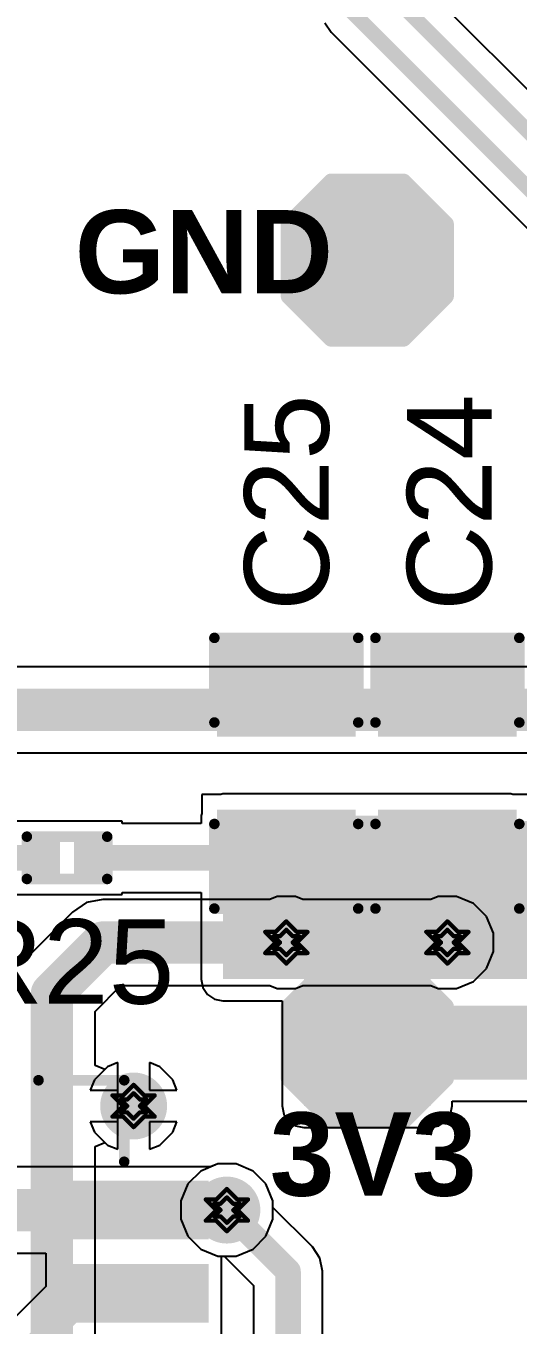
# Model space of a CAD drawing. Header units: inches. Extents: x -18 to 237, y -41 to 211.
# Drawn here: x 9.55 to 15.46, y 68.26 to 83.86 of the extents above; entities that cross this region are included whole.
import ezdxf

# ---------------------------------------------------------------- set-up
doc = ezdxf.new("R2010")
doc.units = ezdxf.units.IN
for name, color, linetype in [('Bottom Layer', 5, 'Continuous'), ('Bottom Solder', 6, 'Continuous'), ('Drill Drawing', 1, 'Continuous'), ('Top Layer', 1, 'Continuous'), ('Top Overlay', 2, 'Continuous'), ('Top Paste', 8, 'Continuous'), ('Top Solder', 216, 'Continuous'), ('Via Holes', 16, 'Continuous')]:
    doc.layers.add(name, color=color, linetype=linetype)
doc.styles.add('Arial', font='', dxfattribs={"height": 0.2})
doc.styles.add('Arial_Bold', font='', dxfattribs={"height": 0.2})
doc.styles.get('Arial').set_extended_font_data('Arial')
doc.styles.get('Arial_Bold').set_extended_font_data('Arial', bold=True)

# ---------------------------------------------------------------- blocks, each defined once
blk = doc.blocks.new('R___0201_58')
at = {"layer": 'Top Layer'}
for points in [[(-0.41, 0.185), (-0.14, 0.185), (-0.14, -0.185), (-0.41, -0.185)], [(0.14, 0.185), (0.41, 0.185), (0.41, -0.185), (0.14, -0.185)]]:
    blk.add_hatch(color=1, dxfattribs=at).paths.add_polyline_path(points)
at = {"layer": 'Top Paste'}
for points in [[(-0.41, 0.185), (-0.14, 0.185), (-0.14, -0.185), (-0.41, -0.185)], [(0.14, 0.185), (0.41, 0.185), (0.41, -0.185), (0.14, -0.185)]]:
    blk.add_hatch(color=8, dxfattribs=at).paths.add_polyline_path(points)
at = {"layer": 'Top Solder'}
for points in [[(-0.465, 0.24), (-0.085, 0.24), (-0.085, -0.24), (-0.465, -0.24)], [(0.085, 0.24), (0.465, 0.24), (0.465, -0.24), (0.085, -0.24)]]:
    blk.add_hatch(color=216, dxfattribs=at).paths.add_polyline_path(points)
at = {"layer": 'Top Overlay', "const_width": 0.127}
for points in [[(-0.483, -0.254), (-0.483, 0.254)], [(-0.483, 0.254), (0.483, 0.254)], [(0.483, -0.254), (0.483, 0.254)], [(-0.483, -0.254), (0.483, -0.254)]]:
    blk.add_lwpolyline(points, dxfattribs=at)
at = {"layer": 'Top Overlay', "const_width": 0.0635}
for points in [[(-0.514, 0.254, 1), (-0.451, 0.254, 1)], [(-0.514, 0.254, 1), (-0.451, 0.254, 1)], [(0.451, 0.254, 1), (0.514, 0.254, 1)], [(0.451, 0.254, 1), (0.514, 0.254, 1)], [(-0.514, -0.254, 1), (-0.451, -0.254, 1)], [(-0.514, -0.254, 1), (-0.451, -0.254, 1)], [(0.451, -0.254, 1), (0.514, -0.254, 1)], [(0.451, -0.254, 1), (0.514, -0.254, 1)]]:
    blk.add_lwpolyline(points, format="xyb", close=True, dxfattribs=at)
blk = doc.blocks.new('T__________88')
at = {"layer": 'Top Layer'}
blk.add_hatch(color=1, dxfattribs=at).paths.add_polyline_path([(0.381, 0.762), (-0.381, 0.762), (-0.762, 0.381), (-0.762, -0.381), (-0.381, -0.762), (0.381, -0.762), (0.762, -0.381), (0.762, 0.381)])
at = {"layer": 'Top Paste'}
blk.add_hatch(color=8, dxfattribs=at).paths.add_polyline_path([(0.381, 0.762), (-0.381, 0.762), (-0.762, 0.381), (-0.762, -0.381), (-0.381, -0.762), (0.381, -0.762), (0.762, -0.381), (0.762, 0.381)])
at = {"layer": 'Top Solder'}
blk.add_hatch(color=216, dxfattribs=at).paths.add_polyline_path([(0.432, 0.864), (-0.432, 0.864), (-0.864, 0.432), (-0.864, -0.432), (-0.432, -0.864), (0.432, -0.864), (0.864, -0.432), (0.864, 0.432)])
at = {"layer": 'Top Overlay', "const_width": 0.2}
for points in [[(-0.432, 0.94), (-0.94, 0.432)], [(0.432, 0.94), (-0.432, 0.94)], [(0.432, 0.94), (-0.432, 0.94)], [(0.94, 0.432), (0.432, 0.94)], [(-0.94, 0.432), (-0.94, -0.432)], [(0.94, 0.432), (0.94, -0.432)], [(-0.432, -0.94), (-0.94, -0.432)], [(0.94, -0.432), (0.432, -0.94)], [(0.432, -0.94), (-0.432, -0.94)], [(0.432, -0.94), (-0.432, -0.94)]]:
    blk.add_lwpolyline(points, dxfattribs=at)
at = {"layer": 'Top Overlay', "const_width": 0.1}
for points in [[(-0.482, 0.94, 1), (-0.382, 0.94, 1)], [(-0.482, 0.94, 1), (-0.382, 0.94, 1)], [(-0.482, 0.94, 1), (-0.382, 0.94, 1)], [(0.382, 0.94, 1), (0.482, 0.94, 1)], [(0.382, 0.94, 1), (0.482, 0.94, 1)], [(0.382, 0.94, 1), (0.482, 0.94, 1)], [(-0.99, 0.432, 1), (-0.89, 0.432, 1)], [(-0.99, 0.432, 1), (-0.89, 0.432, 1)], [(0.89, 0.432, 1), (0.99, 0.432, 1)], [(0.89, 0.432, 1), (0.99, 0.432, 1)], [(-0.99, -0.432, 1), (-0.89, -0.432, 1)], [(-0.99, -0.432, 1), (-0.89, -0.432, 1)], [(0.89, -0.432, 1), (0.99, -0.432, 1)], [(0.89, -0.432, 1), (0.99, -0.432, 1)], [(-0.482, -0.94, 1), (-0.382, -0.94, 1)], [(-0.482, -0.94, 1), (-0.382, -0.94, 1)], [(-0.482, -0.94, 1), (-0.382, -0.94, 1)], [(0.382, -0.94, 1), (0.482, -0.94, 1)], [(0.382, -0.94, 1), (0.482, -0.94, 1)], [(0.382, -0.94, 1), (0.482, -0.94, 1)]]:
    blk.add_lwpolyline(points, format="xyb", close=True, dxfattribs=at)
blk = doc.blocks.new('T__________90')
at = {"layer": 'Top Layer'}
blk.add_hatch(color=1, dxfattribs=at).paths.add_polyline_path([(0.381, 0.762), (-0.381, 0.762), (-0.762, 0.381), (-0.762, -0.381), (-0.381, -0.762), (0.381, -0.762), (0.762, -0.381), (0.762, 0.381)])
at = {"layer": 'Top Paste'}
blk.add_hatch(color=8, dxfattribs=at).paths.add_polyline_path([(0.381, 0.762), (-0.381, 0.762), (-0.762, 0.381), (-0.762, -0.381), (-0.381, -0.762), (0.381, -0.762), (0.762, -0.381), (0.762, 0.381)])
at = {"layer": 'Top Solder'}
blk.add_hatch(color=216, dxfattribs=at).paths.add_polyline_path([(0.432, 0.864), (-0.432, 0.864), (-0.864, 0.432), (-0.864, -0.432), (-0.432, -0.864), (0.432, -0.864), (0.864, -0.432), (0.864, 0.432)])
at = {"layer": 'Top Overlay', "const_width": 0.2}
for points in [[(-0.94, 0.432), (-0.432, 0.94)], [(0.432, 0.94), (-0.432, 0.94)], [(0.432, 0.94), (-0.432, 0.94)], [(0.94, 0.432), (0.432, 0.94)], [(-0.94, -0.432), (-0.94, 0.432)], [(0.94, -0.432), (0.94, 0.432)], [(-0.432, -0.94), (-0.94, -0.432)], [(0.432, -0.94), (0.94, -0.432)], [(0.432, -0.94), (-0.432, -0.94)], [(0.432, -0.94), (-0.432, -0.94)]]:
    blk.add_lwpolyline(points, dxfattribs=at)
at = {"layer": 'Top Overlay', "const_width": 0.1}
for points in [[(-0.482, 0.94, 1), (-0.382, 0.94, 1)], [(-0.482, 0.94, 1), (-0.382, 0.94, 1)], [(-0.482, 0.94, 1), (-0.382, 0.94, 1)], [(0.382, 0.94, 1), (0.482, 0.94, 1)], [(0.382, 0.94, 1), (0.482, 0.94, 1)], [(0.382, 0.94, 1), (0.482, 0.94, 1)], [(-0.99, 0.432, 1), (-0.89, 0.432, 1)], [(-0.99, 0.432, 1), (-0.89, 0.432, 1)], [(0.89, 0.432, 1), (0.99, 0.432, 1)], [(0.89, 0.432, 1), (0.99, 0.432, 1)], [(-0.99, -0.432, 1), (-0.89, -0.432, 1)], [(-0.99, -0.432, 1), (-0.89, -0.432, 1)], [(0.89, -0.432, 1), (0.99, -0.432, 1)], [(0.89, -0.432, 1), (0.99, -0.432, 1)], [(-0.482, -0.94, 1), (-0.382, -0.94, 1)], [(-0.482, -0.94, 1), (-0.382, -0.94, 1)], [(-0.482, -0.94, 1), (-0.382, -0.94, 1)], [(0.382, -0.94, 1), (0.482, -0.94, 1)], [(0.382, -0.94, 1), (0.482, -0.94, 1)], [(0.382, -0.94, 1), (0.482, -0.94, 1)]]:
    blk.add_lwpolyline(points, format="xyb", close=True, dxfattribs=at)
blk = doc.blocks.new('V________T______107')
at = {"layer": 'Top Layer'}
for points in [[(-4.4, 2.162), (-3.2, 2.162), (-3.2, 0.362), (-4.4, 0.362)], [(3.2, 2.162), (4.4, 2.162), (4.4, 0.362), (3.2, 0.362)], [(-2.75, -0.462), (-2.25, -0.462), (-2.25, -2.062), (-2.75, -2.062)], [(-1.75, -0.462), (-1.25, -0.462), (-1.25, -2.062), (-1.75, -2.062)], [(-0.75, -0.462), (-0.25, -0.462), (-0.25, -2.062), (-0.75, -2.062)], [(0.25, -0.462), (0.75, -0.462), (0.75, -2.062), (0.25, -2.062)], [(1.25, -0.462), (1.75, -0.462), (1.75, -2.062), (1.25, -2.062)], [(2.25, -0.462), (2.75, -0.462), (2.75, -2.062), (2.25, -2.062)]]:
    blk.add_hatch(color=1, dxfattribs=at).paths.add_polyline_path(points)
at = {"layer": 'Top Paste'}
for points in [[(-4.4, 2.162), (-3.2, 2.162), (-3.2, 0.362), (-4.4, 0.362)], [(3.2, 2.162), (4.4, 2.162), (4.4, 0.362), (3.2, 0.362)], [(-2.75, -0.462), (-2.25, -0.462), (-2.25, -2.062), (-2.75, -2.062)], [(-1.75, -0.462), (-1.25, -0.462), (-1.25, -2.062), (-1.75, -2.062)], [(-0.75, -0.462), (-0.25, -0.462), (-0.25, -2.062), (-0.75, -2.062)], [(0.25, -0.462), (0.75, -0.462), (0.75, -2.062), (0.25, -2.062)], [(1.25, -0.462), (1.75, -0.462), (1.75, -2.062), (1.25, -2.062)], [(2.25, -0.462), (2.75, -0.462), (2.75, -2.062), (2.25, -2.062)]]:
    blk.add_hatch(color=8, dxfattribs=at).paths.add_polyline_path(points)
at = {"layer": 'Top Solder'}
for points in [[(-4.502, 2.264), (-3.098, 2.264), (-3.098, 0.261), (-4.502, 0.261)], [(3.098, 2.264), (4.502, 2.264), (4.502, 0.261), (3.098, 0.261)], [(-2.852, -0.361), (-2.148, -0.361), (-2.148, -2.164), (-2.852, -2.164)], [(-1.852, -0.361), (-1.148, -0.361), (-1.148, -2.164), (-1.852, -2.164)], [(-0.852, -0.361), (-0.148, -0.361), (-0.148, -2.164), (-0.852, -2.164)], [(0.148, -0.361), (0.852, -0.361), (0.852, -2.164), (0.148, -2.164)], [(1.148, -0.361), (1.852, -0.361), (1.852, -2.164), (1.148, -2.164)], [(2.148, -0.361), (2.852, -0.361), (2.852, -2.164), (2.148, -2.164)]]:
    blk.add_hatch(color=216, dxfattribs=at).paths.add_polyline_path(points)
at = {"layer": 'Top Overlay', "const_width": 0.127}
for points in [[(-2.884, 2.173), (2.932, 2.173)], [(-4.059, -0.12), (-4.059, -1.15)], [(4.059, -0.12), (4.059, -1.15)], [(-4.059, -1.15), (-3.08, -1.15)], [(3.08, -1.15), (4.059, -1.15)], [(-3.15, -1.422), (-3.023, -1.549)], [(-3.15, -1.422), (-3.15, -1.676)], [(-3.023, -1.549), (-3.15, -1.676)]]:
    blk.add_lwpolyline(points, dxfattribs=at)
at = {"layer": 'Top Overlay', "const_width": 0.0635}
for points in [[(-2.916, 2.173, 1), (-2.853, 2.173, 1)], [(2.9, 2.173, 1), (2.964, 2.173, 1)], [(-4.091, -0.12, 1), (-4.027, -0.12, 1)], [(4.027, -0.12, 1), (4.091, -0.12, 1)], [(-4.091, -1.15, 1), (-4.027, -1.15, 1)], [(-4.091, -1.15, 1), (-4.027, -1.15, 1)], [(-3.112, -1.15, 1), (-3.049, -1.15, 1)], [(3.049, -1.15, 1), (3.112, -1.15, 1)], [(4.027, -1.15, 1), (4.091, -1.15, 1)], [(4.027, -1.15, 1), (4.091, -1.15, 1)], [(-3.181, -1.422, 1), (-3.118, -1.422, 1)], [(-3.181, -1.422, 1), (-3.118, -1.422, 1)], [(-3.054, -1.549, 1), (-2.991, -1.549, 1)], [(-3.054, -1.549, 1), (-2.991, -1.549, 1)], [(-3.181, -1.676, 1), (-3.118, -1.676, 1)], [(-3.181, -1.676, 1), (-3.118, -1.676, 1)]]:
    blk.add_lwpolyline(points, format="xyb", close=True, dxfattribs=at)
blk = doc.blocks.new('C___0805_139')
at = {"layer": 'Top Layer'}
for points in [[(-1.524, 0.762), (-0.508, 0.762), (-0.508, -0.762), (-1.524, -0.762)], [(0.508, 0.762), (1.524, 0.762), (1.524, -0.762), (0.508, -0.762)]]:
    blk.add_hatch(color=1, dxfattribs=at).paths.add_polyline_path(points)
at = {"layer": 'Top Paste'}
for points in [[(-1.524, 0.762), (-0.508, 0.762), (-0.508, -0.762), (-1.524, -0.762)], [(0.508, 0.762), (1.524, 0.762), (1.524, -0.762), (0.508, -0.762)]]:
    blk.add_hatch(color=8, dxfattribs=at).paths.add_polyline_path(points)
at = {"layer": 'Top Solder'}
for points in [[(-1.594, 0.832), (-0.438, 0.832), (-0.438, -0.832), (-1.594, -0.832)], [(0.438, 0.832), (1.594, 0.832), (1.594, -0.832), (0.438, -0.832)]]:
    blk.add_hatch(color=216, dxfattribs=at).paths.add_polyline_path(points)
at = {"layer": 'Top Overlay', "const_width": 0.127}
for points in [[(-0.61, 0.864), (-1.626, 0.864)], [(-1.626, -0.864), (-1.626, 0.864)], [(1.626, 0.864), (0.61, 0.864)], [(1.626, -0.864), (1.626, 0.864)], [(-0.61, -0.864), (-1.626, -0.864)], [(1.626, -0.864), (0.61, -0.864)]]:
    blk.add_lwpolyline(points, dxfattribs=at)
at = {"layer": 'Top Overlay', "const_width": 0.0635}
for points in [[(-1.657, 0.864, 1), (-1.594, 0.864, 1)], [(-1.657, 0.864, 1), (-1.594, 0.864, 1)], [(-0.641, 0.864, 1), (-0.578, 0.864, 1)], [(0.578, 0.864, 1), (0.641, 0.864, 1)], [(1.594, 0.864, 1), (1.657, 0.864, 1)], [(1.594, 0.864, 1), (1.657, 0.864, 1)], [(-1.657, -0.864, 1), (-1.594, -0.864, 1)], [(-1.657, -0.864, 1), (-1.594, -0.864, 1)], [(-0.641, -0.864, 1), (-0.578, -0.864, 1)], [(0.578, -0.864, 1), (0.641, -0.864, 1)], [(1.594, -0.864, 1), (1.657, -0.864, 1)], [(1.594, -0.864, 1), (1.657, -0.864, 1)]]:
    blk.add_lwpolyline(points, format="xyb", close=True, dxfattribs=at)
blk = doc.blocks.new('C___0805_140')
at = {"layer": 'Top Layer'}
for points in [[(-1.524, 0.762), (-0.508, 0.762), (-0.508, -0.762), (-1.524, -0.762)], [(0.508, 0.762), (1.524, 0.762), (1.524, -0.762), (0.508, -0.762)]]:
    blk.add_hatch(color=1, dxfattribs=at).paths.add_polyline_path(points)
at = {"layer": 'Top Paste'}
for points in [[(-1.524, 0.762), (-0.508, 0.762), (-0.508, -0.762), (-1.524, -0.762)], [(0.508, 0.762), (1.524, 0.762), (1.524, -0.762), (0.508, -0.762)]]:
    blk.add_hatch(color=8, dxfattribs=at).paths.add_polyline_path(points)
at = {"layer": 'Top Solder'}
for points in [[(-1.594, 0.832), (-0.438, 0.832), (-0.438, -0.832), (-1.594, -0.832)], [(0.438, 0.832), (1.594, 0.832), (1.594, -0.832), (0.438, -0.832)]]:
    blk.add_hatch(color=216, dxfattribs=at).paths.add_polyline_path(points)
at = {"layer": 'Top Overlay', "const_width": 0.127}
for points in [[(-0.61, 0.864), (-1.626, 0.864)], [(-1.626, -0.864), (-1.626, 0.864)], [(1.626, 0.864), (0.61, 0.864)], [(1.626, -0.864), (1.626, 0.864)], [(-0.61, -0.864), (-1.626, -0.864)], [(1.626, -0.864), (0.61, -0.864)]]:
    blk.add_lwpolyline(points, dxfattribs=at)
at = {"layer": 'Top Overlay', "const_width": 0.0635}
for points in [[(-1.657, 0.864, 1), (-1.594, 0.864, 1)], [(-1.657, 0.864, 1), (-1.594, 0.864, 1)], [(-0.641, 0.864, 1), (-0.578, 0.864, 1)], [(0.578, 0.864, 1), (0.641, 0.864, 1)], [(1.594, 0.864, 1), (1.657, 0.864, 1)], [(1.594, 0.864, 1), (1.657, 0.864, 1)], [(-1.657, -0.864, 1), (-1.594, -0.864, 1)], [(-1.657, -0.864, 1), (-1.594, -0.864, 1)], [(-0.641, -0.864, 1), (-0.578, -0.864, 1)], [(0.578, -0.864, 1), (0.641, -0.864, 1)], [(1.594, -0.864, 1), (1.657, -0.864, 1)], [(1.594, -0.864, 1), (1.657, -0.864, 1)]]:
    blk.add_lwpolyline(points, format="xyb", close=True, dxfattribs=at)

msp = doc.modelspace()

# ---------------------------------------------------------------- hatches: boundary and pattern name
at = {"layer": 'Bottom Layer'}
h = msp.add_hatch(color=5, dxfattribs=at)
edge = h.paths.add_edge_path()
edge.add_arc((12.677, 72.85), 0.3, 0, 360)
h = msp.add_hatch(color=5, dxfattribs=at)
edge = h.paths.add_edge_path()
edge.add_arc((14.612, 72.85), 0.3, 0, 360)
h = msp.add_hatch(color=5, dxfattribs=at)
edge = h.paths.add_edge_path()
edge.add_arc((10.843, 70.886), 0.3, 0, 360)
h = msp.add_hatch(color=5, dxfattribs=at)
edge = h.paths.add_edge_path()
edge.add_arc((11.963, 69.636), 0.3, 0, 360)
at = {"layer": 'Bottom Solder'}
h = msp.add_hatch(color=6, dxfattribs=at)
edge = h.paths.add_edge_path()
edge.add_arc((12.677, 72.85), 0.402, 0, 360)
h = msp.add_hatch(color=6, dxfattribs=at)
edge = h.paths.add_edge_path()
edge.add_arc((14.612, 72.85), 0.402, 0, 360)
h = msp.add_hatch(color=6, dxfattribs=at)
edge = h.paths.add_edge_path()
edge.add_arc((10.843, 70.886), 0.402, 0, 360)
h = msp.add_hatch(color=6, dxfattribs=at)
edge = h.paths.add_edge_path()
edge.add_arc((11.963, 69.636), 0.402, 0, 360)
at = {"layer": 'Top Layer'}
for points in [[(11.915, 73.359), (15.374, 73.359), (15.374, 74.375), (11.915, 74.375)], [(11.915, 72.41), (22.748, 72.41), (22.748, 74.31), (11.915, 74.31)], [(12.888, 70.886), (14.412, 70.886), (14.412, 74.375), (12.888, 74.375)]]:
    msp.add_hatch(color=1, dxfattribs=at).paths.add_polyline_path(points)
h = msp.add_hatch(color=1, dxfattribs=at)
edge = h.paths.add_edge_path()
edge.add_arc((12.677, 72.85), 0.3, 0, 360)
h = msp.add_hatch(color=1, dxfattribs=at)
edge = h.paths.add_edge_path()
edge.add_arc((14.612, 72.85), 0.3, 0, 360)
h = msp.add_hatch(color=1, dxfattribs=at)
edge = h.paths.add_edge_path()
edge.add_arc((10.843, 70.886), 0.3, 0, 360)
h = msp.add_hatch(color=1, dxfattribs=at)
edge = h.paths.add_edge_path()
edge.add_arc((11.963, 69.636), 0.3, 0, 360)
at = {"layer": 'Top Solder'}
h = msp.add_hatch(color=216, dxfattribs=at)
edge = h.paths.add_edge_path()
edge.add_arc((12.677, 72.85), 0.402, 0, 360)
h = msp.add_hatch(color=216, dxfattribs=at)
edge = h.paths.add_edge_path()
edge.add_arc((14.612, 72.85), 0.402, 0, 360)
h = msp.add_hatch(color=216, dxfattribs=at)
edge = h.paths.add_edge_path()
edge.add_arc((10.843, 70.886), 0.402, 0, 360)
h = msp.add_hatch(color=216, dxfattribs=at)
edge = h.paths.add_edge_path()
edge.add_arc((11.963, 69.636), 0.402, 0, 360)
at = {"layer": 'Via Holes'}
h = msp.add_hatch(color=7, dxfattribs=at)
edge = h.paths.add_edge_path()
edge.add_arc((12.677, 72.85), 0.15, 0, 360)
h = msp.add_hatch(color=7, dxfattribs=at)
edge = h.paths.add_edge_path()
edge.add_arc((14.612, 72.85), 0.15, 0, 360)
h = msp.add_hatch(color=7, dxfattribs=at)
edge = h.paths.add_edge_path()
edge.add_arc((10.843, 70.886), 0.15, 0, 360)
h = msp.add_hatch(color=7, dxfattribs=at)
edge = h.paths.add_edge_path()
edge.add_arc((11.963, 69.636), 0.15, 0, 360)

# ---------------------------------------------------------------- linework, layer by layer
at = {"layer": 'Bottom Layer'}
for p, q in [((17.794, 76.162), (6.934, 76.162)), ((7.149, 75.126), (18.009, 75.126)), ((10.475, 73.368), (10.277, 73.329)), ((12.48, 73.368), (10.475, 73.368)), ((12.567, 73.404), (12.48, 73.368)), ((12.788, 73.404), (12.567, 73.404)), ((12.875, 73.368), (12.788, 73.404)), ((14.415, 73.368), (12.875, 73.368)), ((14.502, 73.404), (14.415, 73.368)), ((14.722, 73.404), (14.502, 73.404)), ((14.926, 73.32), (14.722, 73.404)), ((10.109, 73.216), (9.496, 72.603)), ((10.277, 73.329), (10.109, 73.216)), ((15.081, 73.164), (14.926, 73.32)), ((15.166, 72.96), (15.081, 73.164)), ((15.166, 72.74), (15.166, 72.96)), ((15.081, 72.536), (15.166, 72.74)), ((14.926, 72.381), (15.081, 72.536)), ((10.38, 72.022), (10.69, 72.332)), ((10.69, 72.332), (12.48, 72.332)), ((12.48, 72.332), (12.567, 72.296)), ((12.567, 72.296), (12.788, 72.296)), ((12.788, 72.296), (12.875, 72.332)), ((12.875, 72.332), (14.415, 72.332)), ((14.415, 72.332), (14.502, 72.296)), ((14.502, 72.296), (14.722, 72.296)), ((14.722, 72.296), (14.926, 72.381)), ((10.38, 71.373), (10.38, 72.022)), ((10.497, 71.325), (10.38, 71.373)), ((10.529, 71.356), (10.497, 71.325)), ((10.652, 71.407), (10.529, 71.356)), ((10.652, 70.886), (10.652, 71.407)), ((11.156, 71.356), (11.033, 71.407)), ((11.033, 71.407), (11.033, 71.077)), ((11.312, 71.2), (11.156, 71.356)), ((11.363, 71.077), (11.312, 71.2)), ((11.033, 71.077), (11.363, 71.077)), ((10.652, 70.366), (10.652, 70.886)), ((11.363, 70.696), (11.033, 70.696)), ((11.033, 70.696), (11.033, 70.366)), ((11.312, 70.573), (11.363, 70.696)), ((11.156, 70.417), (11.312, 70.573)), ((10.38, 70.4), (10.497, 70.448)), ((10.38, 65.59), (10.38, 70.4)), ((10.497, 70.448), (10.529, 70.417)), ((10.529, 70.417), (10.652, 70.366)), ((11.033, 70.366), (11.156, 70.417)), ((11.65, 70.105), (11.494, 69.95)), ((11.853, 70.19), (11.65, 70.105)), ((12.074, 70.19), (11.853, 70.19)), ((12.277, 70.105), (12.074, 70.19)), ((12.433, 69.95), (12.277, 70.105)), ((11.494, 69.95), (11.409, 69.746)), ((12.517, 69.746), (12.433, 69.95)), ((11.409, 69.746), (11.409, 69.525)), ((12.517, 69.668), (12.517, 69.746)), ((12.992, 69.194), (12.517, 69.668)), ((11.409, 69.525), (11.494, 69.322)), ((11.494, 69.322), (11.65, 69.166)), ((11.65, 69.166), (11.853, 69.082)), ((13.081, 69.059), (12.992, 69.194)), ((11.853, 69.082), (11.931, 69.082)), ((11.931, 69.082), (12.284, 68.729)), ((13.113, 68.901), (13.081, 69.059)), ((13.113, 62.394), (13.113, 68.901)), ((12.284, 68.729), (12.284, 66.24))]:
    msp.add_line(p, q, dxfattribs=at)
for points, const_width in [([(6.934, 75.644), (18.009, 75.644)], 0.508), ([(9.862, 72.237), (10.475, 72.85)], 0.508), ([(10.475, 72.85), (12.677, 72.85)], 0.508), ([(12.677, 72.85), (14.612, 72.85)], 0.508), ([(9.862, 65.467), (9.862, 72.237)], 0.508), ([(11.963, 69.636), (12.699, 68.901)], 0.305), ([(12.699, 61.551), (12.699, 68.901)], 0.305)]:
    msp.add_lwpolyline(points, dxfattribs=dict(at, const_width=const_width))
for points, const_width in [([(10.348, 72.85, 1), (10.602, 72.85, 1)], 0.254), ([(10.348, 72.85, 1), (10.602, 72.85, 1)], 0.254), ([(12.55, 72.85, 1), (12.804, 72.85, 1)], 0.254), ([(12.55, 72.85, 1), (12.804, 72.85, 1)], 0.254), ([(14.485, 72.85, 1), (14.739, 72.85, 1)], 0.254), ([(9.735, 72.237, 1), (9.989, 72.237, 1)], 0.254), ([(9.735, 72.237, 1), (9.989, 72.237, 1)], 0.254), ([(11.887, 69.636, 1), (12.04, 69.636, 1)], 0.152), ([(12.622, 68.901, 1), (12.775, 68.901, 1)], 0.152), ([(12.622, 68.901, 1), (12.775, 68.901, 1)], 0.152)]:
    msp.add_lwpolyline(points, format="xyb", close=True, dxfattribs=dict(at, const_width=const_width))
at = {"layer": 'Drill Drawing', "const_width": 0.0508}
for points in [[(12.55, 72.977), (12.677, 73.104)], [(12.601, 72.926), (12.677, 73.003)], [(12.677, 73.104), (12.804, 72.977)], [(12.677, 73.003), (12.754, 72.926)], [(14.485, 72.977), (14.612, 73.104)], [(14.536, 72.926), (14.612, 73.003)], [(14.612, 73.104), (14.739, 72.977)], [(14.612, 73.003), (14.688, 72.926)], [(12.423, 72.977), (12.55, 72.85)], [(12.423, 72.977), (12.55, 72.977)], [(12.423, 72.723), (12.55, 72.85)], [(12.525, 72.926), (12.601, 72.85)], [(12.525, 72.926), (12.601, 72.926)], [(12.525, 72.774), (12.601, 72.85)], [(12.754, 72.926), (12.83, 72.926)], [(12.754, 72.85), (12.83, 72.926)], [(12.754, 72.85), (12.83, 72.774)], [(12.804, 72.977), (12.931, 72.977)], [(12.804, 72.85), (12.931, 72.977)], [(12.804, 72.85), (12.931, 72.723)], [(14.358, 72.977), (14.485, 72.85)], [(14.358, 72.977), (14.485, 72.977)], [(14.358, 72.723), (14.485, 72.85)], [(14.459, 72.926), (14.536, 72.85)], [(14.459, 72.926), (14.536, 72.926)], [(14.459, 72.774), (14.536, 72.85)], [(14.688, 72.926), (14.764, 72.926)], [(14.688, 72.85), (14.764, 72.926)], [(14.688, 72.85), (14.764, 72.774)], [(14.739, 72.977), (14.866, 72.977)], [(14.739, 72.85), (14.866, 72.977)], [(14.739, 72.85), (14.866, 72.723)], [(12.423, 72.723), (12.55, 72.723)], [(12.525, 72.774), (12.601, 72.774)], [(12.55, 72.723), (12.677, 72.596)], [(12.601, 72.774), (12.677, 72.698)], [(12.677, 72.698), (12.754, 72.774)], [(12.677, 72.596), (12.804, 72.723)], [(12.754, 72.774), (12.83, 72.774)], [(12.804, 72.723), (12.931, 72.723)], [(14.358, 72.723), (14.485, 72.723)], [(14.459, 72.774), (14.536, 72.774)], [(14.485, 72.723), (14.612, 72.596)], [(14.536, 72.774), (14.612, 72.698)], [(14.612, 72.698), (14.688, 72.774)], [(14.612, 72.596), (14.739, 72.723)], [(14.688, 72.774), (14.764, 72.774)], [(14.739, 72.723), (14.866, 72.723)], [(10.716, 71.013), (10.843, 71.14)], [(10.843, 71.14), (10.97, 71.013)], [(10.589, 71.013), (10.716, 70.886)], [(10.589, 71.013), (10.716, 71.013)], [(10.766, 70.963), (10.843, 71.039)], [(10.843, 71.039), (10.919, 70.963)], [(10.97, 71.013), (11.097, 71.013)], [(10.97, 70.886), (11.097, 71.013)], [(10.589, 70.759), (10.716, 70.886)], [(10.69, 70.963), (10.766, 70.886)], [(10.69, 70.963), (10.766, 70.963)], [(10.69, 70.81), (10.766, 70.886)], [(10.919, 70.963), (10.995, 70.963)], [(10.919, 70.886), (10.995, 70.963)], [(10.919, 70.886), (10.995, 70.81)], [(10.97, 70.886), (11.097, 70.759)], [(10.589, 70.759), (10.716, 70.759)], [(10.69, 70.81), (10.766, 70.81)], [(10.716, 70.759), (10.843, 70.632)], [(10.766, 70.81), (10.843, 70.734)], [(10.843, 70.734), (10.919, 70.81)], [(10.843, 70.632), (10.97, 70.759)], [(10.919, 70.81), (10.995, 70.81)], [(10.97, 70.759), (11.097, 70.759)], [(11.836, 69.763), (11.963, 69.89)], [(11.963, 69.89), (12.09, 69.763)], [(11.709, 69.763), (11.836, 69.636)], [(11.709, 69.763), (11.836, 69.763)], [(11.887, 69.712), (11.963, 69.788)], [(11.963, 69.788), (12.04, 69.712)], [(12.09, 69.763), (12.217, 69.763)], [(12.09, 69.636), (12.217, 69.763)], [(11.709, 69.509), (11.836, 69.636)], [(11.811, 69.712), (11.887, 69.636)], [(11.811, 69.712), (11.887, 69.712)], [(11.811, 69.559), (11.887, 69.636)], [(12.04, 69.712), (12.116, 69.712)], [(12.04, 69.636), (12.116, 69.712)], [(12.04, 69.636), (12.116, 69.559)], [(12.09, 69.636), (12.217, 69.509)], [(11.709, 69.509), (11.836, 69.509)], [(11.811, 69.559), (11.887, 69.559)], [(11.836, 69.509), (11.963, 69.382)], [(11.887, 69.559), (11.963, 69.483)], [(11.963, 69.483), (12.04, 69.559)], [(11.963, 69.382), (12.09, 69.509)], [(12.04, 69.559), (12.116, 69.559)], [(12.09, 69.509), (12.217, 69.509)]]:
    msp.add_lwpolyline(points, dxfattribs=at)
at = {"layer": 'Drill Drawing', "const_width": 0.0254}
for points in [[(12.665, 73.104, 1), (12.69, 73.104, 1)], [(12.665, 73.104, 1), (12.69, 73.104, 1)], [(12.665, 73.003, 1), (12.69, 73.003, 1)], [(12.665, 73.003, 1), (12.69, 73.003, 1)], [(14.599, 73.104, 1), (14.624, 73.104, 1)], [(14.599, 73.104, 1), (14.624, 73.104, 1)], [(14.599, 73.003, 1), (14.624, 73.003, 1)], [(14.599, 73.003, 1), (14.624, 73.003, 1)], [(12.411, 72.977, 1), (12.436, 72.977, 1)], [(12.411, 72.977, 1), (12.436, 72.977, 1)], [(12.512, 72.926, 1), (12.538, 72.926, 1)], [(12.512, 72.926, 1), (12.538, 72.926, 1)], [(12.538, 72.977, 1), (12.563, 72.977, 1)], [(12.538, 72.977, 1), (12.563, 72.977, 1)], [(12.538, 72.85, 1), (12.563, 72.85, 1)], [(12.538, 72.85, 1), (12.563, 72.85, 1)], [(12.589, 72.926, 1), (12.614, 72.926, 1)], [(12.589, 72.926, 1), (12.614, 72.926, 1)], [(12.589, 72.85, 1), (12.614, 72.85, 1)], [(12.589, 72.85, 1), (12.614, 72.85, 1)], [(12.741, 72.926, 1), (12.766, 72.926, 1)], [(12.741, 72.926, 1), (12.766, 72.926, 1)], [(12.741, 72.85, 1), (12.766, 72.85, 1)], [(12.741, 72.85, 1), (12.766, 72.85, 1)], [(12.792, 72.977, 1), (12.817, 72.977, 1)], [(12.792, 72.977, 1), (12.817, 72.977, 1)], [(12.792, 72.85, 1), (12.817, 72.85, 1)], [(12.792, 72.85, 1), (12.817, 72.85, 1)], [(12.817, 72.926, 1), (12.843, 72.926, 1)], [(12.817, 72.926, 1), (12.843, 72.926, 1)], [(12.919, 72.977, 1), (12.944, 72.977, 1)], [(12.919, 72.977, 1), (12.944, 72.977, 1)], [(14.345, 72.977, 1), (14.37, 72.977, 1)], [(14.345, 72.977, 1), (14.37, 72.977, 1)], [(14.447, 72.926, 1), (14.472, 72.926, 1)], [(14.447, 72.926, 1), (14.472, 72.926, 1)], [(14.472, 72.977, 1), (14.497, 72.977, 1)], [(14.472, 72.977, 1), (14.497, 72.977, 1)], [(14.472, 72.85, 1), (14.497, 72.85, 1)], [(14.472, 72.85, 1), (14.497, 72.85, 1)], [(14.523, 72.926, 1), (14.548, 72.926, 1)], [(14.523, 72.926, 1), (14.548, 72.926, 1)], [(14.523, 72.85, 1), (14.548, 72.85, 1)], [(14.523, 72.85, 1), (14.548, 72.85, 1)], [(14.675, 72.926, 1), (14.701, 72.926, 1)], [(14.675, 72.926, 1), (14.701, 72.926, 1)], [(14.675, 72.85, 1), (14.701, 72.85, 1)], [(14.675, 72.85, 1), (14.701, 72.85, 1)], [(14.726, 72.977, 1), (14.751, 72.977, 1)], [(14.726, 72.977, 1), (14.751, 72.977, 1)], [(14.726, 72.85, 1), (14.751, 72.85, 1)], [(14.726, 72.85, 1), (14.751, 72.85, 1)], [(14.751, 72.926, 1), (14.777, 72.926, 1)], [(14.751, 72.926, 1), (14.777, 72.926, 1)], [(14.853, 72.977, 1), (14.878, 72.977, 1)], [(14.853, 72.977, 1), (14.878, 72.977, 1)], [(12.411, 72.723, 1), (12.436, 72.723, 1)], [(12.411, 72.723, 1), (12.436, 72.723, 1)], [(12.512, 72.774, 1), (12.538, 72.774, 1)], [(12.512, 72.774, 1), (12.538, 72.774, 1)], [(12.538, 72.723, 1), (12.563, 72.723, 1)], [(12.538, 72.723, 1), (12.563, 72.723, 1)], [(12.589, 72.774, 1), (12.614, 72.774, 1)], [(12.589, 72.774, 1), (12.614, 72.774, 1)], [(12.665, 72.698, 1), (12.69, 72.698, 1)], [(12.665, 72.698, 1), (12.69, 72.698, 1)], [(12.741, 72.774, 1), (12.766, 72.774, 1)], [(12.741, 72.774, 1), (12.766, 72.774, 1)], [(12.792, 72.723, 1), (12.817, 72.723, 1)], [(12.792, 72.723, 1), (12.817, 72.723, 1)], [(12.817, 72.774, 1), (12.843, 72.774, 1)], [(12.817, 72.774, 1), (12.843, 72.774, 1)], [(12.919, 72.723, 1), (12.944, 72.723, 1)], [(12.919, 72.723, 1), (12.944, 72.723, 1)], [(14.345, 72.723, 1), (14.37, 72.723, 1)], [(14.345, 72.723, 1), (14.37, 72.723, 1)], [(14.447, 72.774, 1), (14.472, 72.774, 1)], [(14.447, 72.774, 1), (14.472, 72.774, 1)], [(14.472, 72.723, 1), (14.497, 72.723, 1)], [(14.472, 72.723, 1), (14.497, 72.723, 1)], [(14.523, 72.774, 1), (14.548, 72.774, 1)], [(14.523, 72.774, 1), (14.548, 72.774, 1)], [(14.599, 72.698, 1), (14.624, 72.698, 1)], [(14.599, 72.698, 1), (14.624, 72.698, 1)], [(14.675, 72.774, 1), (14.701, 72.774, 1)], [(14.675, 72.774, 1), (14.701, 72.774, 1)], [(14.726, 72.723, 1), (14.751, 72.723, 1)], [(14.726, 72.723, 1), (14.751, 72.723, 1)], [(14.751, 72.774, 1), (14.777, 72.774, 1)], [(14.751, 72.774, 1), (14.777, 72.774, 1)], [(14.853, 72.723, 1), (14.878, 72.723, 1)], [(14.853, 72.723, 1), (14.878, 72.723, 1)], [(12.665, 72.596, 1), (12.69, 72.596, 1)], [(12.665, 72.596, 1), (12.69, 72.596, 1)], [(14.599, 72.596, 1), (14.624, 72.596, 1)], [(14.599, 72.596, 1), (14.624, 72.596, 1)], [(10.83, 71.14, 1), (10.855, 71.14, 1)], [(10.83, 71.14, 1), (10.855, 71.14, 1)], [(10.576, 71.013, 1), (10.601, 71.013, 1)], [(10.576, 71.013, 1), (10.601, 71.013, 1)], [(10.703, 71.013, 1), (10.728, 71.013, 1)], [(10.703, 71.013, 1), (10.728, 71.013, 1)], [(10.83, 71.039, 1), (10.855, 71.039, 1)], [(10.83, 71.039, 1), (10.855, 71.039, 1)], [(10.957, 71.013, 1), (10.982, 71.013, 1)], [(10.957, 71.013, 1), (10.982, 71.013, 1)], [(11.084, 71.013, 1), (11.109, 71.013, 1)], [(11.084, 71.013, 1), (11.109, 71.013, 1)], [(10.677, 70.963, 1), (10.703, 70.963, 1)], [(10.677, 70.963, 1), (10.703, 70.963, 1)], [(10.703, 70.886, 1), (10.728, 70.886, 1)], [(10.703, 70.886, 1), (10.728, 70.886, 1)], [(10.754, 70.963, 1), (10.779, 70.963, 1)], [(10.754, 70.963, 1), (10.779, 70.963, 1)], [(10.754, 70.886, 1), (10.779, 70.886, 1)], [(10.754, 70.886, 1), (10.779, 70.886, 1)], [(10.906, 70.963, 1), (10.931, 70.963, 1)], [(10.906, 70.963, 1), (10.931, 70.963, 1)], [(10.906, 70.886, 1), (10.931, 70.886, 1)], [(10.906, 70.886, 1), (10.931, 70.886, 1)], [(10.957, 70.886, 1), (10.982, 70.886, 1)], [(10.957, 70.886, 1), (10.982, 70.886, 1)], [(10.982, 70.963, 1), (11.008, 70.963, 1)], [(10.982, 70.963, 1), (11.008, 70.963, 1)], [(10.576, 70.759, 1), (10.601, 70.759, 1)], [(10.576, 70.759, 1), (10.601, 70.759, 1)], [(10.677, 70.81, 1), (10.703, 70.81, 1)], [(10.677, 70.81, 1), (10.703, 70.81, 1)], [(10.703, 70.759, 1), (10.728, 70.759, 1)], [(10.703, 70.759, 1), (10.728, 70.759, 1)], [(10.754, 70.81, 1), (10.779, 70.81, 1)], [(10.754, 70.81, 1), (10.779, 70.81, 1)], [(10.83, 70.734, 1), (10.855, 70.734, 1)], [(10.83, 70.734, 1), (10.855, 70.734, 1)], [(10.906, 70.81, 1), (10.931, 70.81, 1)], [(10.906, 70.81, 1), (10.931, 70.81, 1)], [(10.957, 70.759, 1), (10.982, 70.759, 1)], [(10.957, 70.759, 1), (10.982, 70.759, 1)], [(10.982, 70.81, 1), (11.008, 70.81, 1)], [(10.982, 70.81, 1), (11.008, 70.81, 1)], [(11.084, 70.759, 1), (11.109, 70.759, 1)], [(11.084, 70.759, 1), (11.109, 70.759, 1)], [(10.83, 70.632, 1), (10.855, 70.632, 1)], [(10.83, 70.632, 1), (10.855, 70.632, 1)], [(11.951, 69.89, 1), (11.976, 69.89, 1)], [(11.951, 69.89, 1), (11.976, 69.89, 1)], [(11.697, 69.763, 1), (11.722, 69.763, 1)], [(11.697, 69.763, 1), (11.722, 69.763, 1)], [(11.824, 69.763, 1), (11.849, 69.763, 1)], [(11.824, 69.763, 1), (11.849, 69.763, 1)], [(11.951, 69.788, 1), (11.976, 69.788, 1)], [(11.951, 69.788, 1), (11.976, 69.788, 1)], [(12.078, 69.763, 1), (12.103, 69.763, 1)], [(12.078, 69.763, 1), (12.103, 69.763, 1)], [(12.205, 69.763, 1), (12.23, 69.763, 1)], [(12.205, 69.763, 1), (12.23, 69.763, 1)], [(11.798, 69.712, 1), (11.824, 69.712, 1)], [(11.798, 69.712, 1), (11.824, 69.712, 1)], [(11.824, 69.636, 1), (11.849, 69.636, 1)], [(11.824, 69.636, 1), (11.849, 69.636, 1)], [(11.875, 69.712, 1), (11.9, 69.712, 1)], [(11.875, 69.712, 1), (11.9, 69.712, 1)], [(11.875, 69.636, 1), (11.9, 69.636, 1)], [(11.875, 69.636, 1), (11.9, 69.636, 1)], [(12.027, 69.712, 1), (12.052, 69.712, 1)], [(12.027, 69.712, 1), (12.052, 69.712, 1)], [(12.027, 69.636, 1), (12.052, 69.636, 1)], [(12.027, 69.636, 1), (12.052, 69.636, 1)], [(12.078, 69.636, 1), (12.103, 69.636, 1)], [(12.078, 69.636, 1), (12.103, 69.636, 1)], [(12.103, 69.712, 1), (12.129, 69.712, 1)], [(12.103, 69.712, 1), (12.129, 69.712, 1)], [(11.697, 69.509, 1), (11.722, 69.509, 1)], [(11.697, 69.509, 1), (11.722, 69.509, 1)], [(11.798, 69.559, 1), (11.824, 69.559, 1)], [(11.798, 69.559, 1), (11.824, 69.559, 1)], [(11.824, 69.509, 1), (11.849, 69.509, 1)], [(11.824, 69.509, 1), (11.849, 69.509, 1)], [(11.875, 69.559, 1), (11.9, 69.559, 1)], [(11.875, 69.559, 1), (11.9, 69.559, 1)], [(11.951, 69.483, 1), (11.976, 69.483, 1)], [(11.951, 69.483, 1), (11.976, 69.483, 1)], [(12.027, 69.559, 1), (12.052, 69.559, 1)], [(12.027, 69.559, 1), (12.052, 69.559, 1)], [(12.078, 69.509, 1), (12.103, 69.509, 1)], [(12.078, 69.509, 1), (12.103, 69.509, 1)], [(12.103, 69.559, 1), (12.129, 69.559, 1)], [(12.103, 69.559, 1), (12.129, 69.559, 1)], [(12.205, 69.509, 1), (12.23, 69.509, 1)], [(12.205, 69.509, 1), (12.23, 69.509, 1)], [(11.951, 69.382, 1), (11.976, 69.382, 1)], [(11.951, 69.382, 1), (11.976, 69.382, 1)]]:
    msp.add_lwpolyline(points, format="xyb", close=True, dxfattribs=at)
at = {"layer": 'Top Layer'}
for p, q in [((16.909, 81.76), (14.294, 84.374)), ((13.139, 83.896), (13.215, 83.782)), ((13.215, 83.782), (16.317, 80.68)), ((11.89, 74.629), (11.661, 74.629)), ((11.661, 74.629), (11.661, 74.4)), ((11.915, 74.634), (11.89, 74.629)), ((15.374, 74.634), (11.915, 74.634)), ((15.399, 74.629), (15.374, 74.634)), ((15.628, 74.629), (15.399, 74.629)), ((10.707, 74.306), (9.379, 74.306)), ((10.707, 74.281), (10.707, 74.306)), ((11.656, 74.281), (10.707, 74.281)), ((11.661, 74.4), (11.656, 74.375)), ((11.656, 74.375), (11.656, 74.281)), ((9.379, 73.428), (10.707, 73.428)), ((10.707, 73.428), (10.707, 73.452)), ((10.707, 73.452), (11.656, 73.452)), ((11.656, 73.452), (11.656, 72.41)), ((11.656, 72.41), (11.676, 72.311)), ((11.676, 72.311), (11.732, 72.227)), ((11.732, 72.227), (11.816, 72.17)), ((11.816, 72.17), (11.915, 72.151)), ((11.915, 72.151), (12.629, 72.151)), ((12.629, 72.151), (12.629, 70.886)), ((10.529, 71.356), (10.373, 71.2)), ((10.652, 71.407), (10.529, 71.356)), ((10.652, 71.077), (10.652, 71.407)), ((11.156, 71.356), (11.033, 71.407)), ((11.033, 71.407), (11.033, 71.077)), ((11.312, 71.2), (11.156, 71.356)), ((10.373, 71.2), (10.322, 71.077)), ((11.363, 71.077), (11.312, 71.2)), ((10.322, 71.077), (10.652, 71.077)), ((11.033, 71.077), (11.363, 71.077)), ((12.629, 70.886), (12.649, 70.787)), ((14.651, 70.787), (14.671, 70.886)), ((14.671, 70.886), (14.671, 70.944)), ((14.671, 70.944), (23.457, 70.944)), ((10.652, 70.696), (10.322, 70.696)), ((10.322, 70.696), (10.373, 70.573)), ((10.652, 70.366), (10.652, 70.696)), ((11.363, 70.696), (11.033, 70.696)), ((11.033, 70.696), (11.033, 70.366)), ((11.312, 70.573), (11.363, 70.696)), ((12.649, 70.787), (12.705, 70.703)), ((12.705, 70.703), (12.789, 70.647)), ((14.511, 70.647), (14.595, 70.703)), ((14.595, 70.703), (14.651, 70.787)), ((10.373, 70.573), (10.529, 70.417)), ((11.156, 70.417), (11.312, 70.573)), ((12.789, 70.647), (12.888, 70.628)), ((12.888, 70.628), (14.412, 70.628)), ((14.412, 70.628), (14.511, 70.647)), ((10.529, 70.417), (10.652, 70.366)), ((11.033, 70.366), (11.156, 70.417)), ((11.766, 70.154), (7.379, 70.154)), ((11.853, 70.19), (11.766, 70.154)), ((12.074, 70.19), (11.853, 70.19)), ((12.277, 70.105), (12.074, 70.19)), ((12.433, 69.95), (12.277, 70.105)), ((12.517, 69.746), (12.433, 69.95)), ((12.517, 69.525), (12.517, 69.746)), ((12.433, 69.322), (12.517, 69.525)), ((12.277, 69.166), (12.433, 69.322)), ((12.074, 69.082), (12.277, 69.166)), ((7.164, 69.118), (9.789, 69.118)), ((9.789, 69.118), (9.789, 68.718)), ((11.897, 68.024), (11.897, 69.082)), ((11.897, 69.082), (12.074, 69.082)), ((9.789, 68.718), (9.335, 68.265))]:
    msp.add_line(p, q, dxfattribs=at)
for points, const_width in [([(13.945, 84.229), (16.764, 81.41)], 0.178), ([(13.462, 84.03), (16.564, 80.927)], 0.178), ([(13.65, 73.676), (13.84, 73.867)], 0.635), ([(13.84, 73.867), (14.612, 73.867)], 0.635), ([(8.318, 73.867), (9.768, 73.867)], 0.305), ([(10.318, 73.867), (12.677, 73.867)], 0.305), ([(13.65, 71.648), (13.65, 73.676)], 0.635), ([(13.65, 71.648), (23.749, 71.648)], 0.889), ([(7.164, 69.636), (11.963, 69.636)], 0.508), ([(9.628, 67.972), (10.293, 68.636)], 0.305), ([(10.293, 68.636), (10.843, 68.636)], 0.305)]:
    msp.add_lwpolyline(points, dxfattribs=dict(at, const_width=const_width))
for points, const_width in [([(13.682, 73.867, 1), (13.999, 73.867, 1)], 0.318), ([(13.682, 73.867, 1), (13.999, 73.867, 1)], 0.318), ([(14.453, 73.867, 1), (14.771, 73.867, 1)], 0.318), ([(9.691, 73.867, 1), (9.844, 73.867, 1)], 0.152), ([(10.241, 73.867, 1), (10.394, 73.867, 1)], 0.152), ([(12.601, 73.867, 1), (12.754, 73.867, 1)], 0.152), ([(13.491, 73.676, 1), (13.809, 73.676, 1)], 0.318), ([(13.491, 73.676, 1), (13.809, 73.676, 1)], 0.318), ([(13.428, 71.648, 1), (13.872, 71.648, 1)], 0.445), ([(13.491, 71.648, 1), (13.809, 71.648, 1)], 0.318), ([(11.836, 69.636, 1), (12.09, 69.636, 1)], 0.254), ([(10.216, 68.636, 1), (10.369, 68.636, 1)], 0.152), ([(10.216, 68.636, 1), (10.369, 68.636, 1)], 0.152), ([(10.766, 68.636, 1), (10.919, 68.636, 1)], 0.152)]:
    msp.add_lwpolyline(points, format="xyb", close=True, dxfattribs=dict(at, const_width=const_width))

# ---------------------------------------------------------------- block references
for name, p, rotation in [('T__________90', (13.65, 81.046), 270), ('C___0805_139', (12.677, 74.883), 270), ('C___0805_140', (14.612, 74.883), 270), ('T__________88', (13.65, 71.648), 180), ('V________T______107', (9.58, 67.136), 90)]:
    msp.add_blockref(name, p, dxfattribs=dict(rotation=rotation))
msp.add_blockref('R___0201_58', (10.043, 73.867))

# ---------------------------------------------------------------- texts
at = {"layer": 'Top Overlay'}
for s, height, rotation, style, p in [('GND', 1, 360, 'Arial_Bold', (10.135, 80.647)), ('C25', 1.016, 90, 'Arial', (13.187, 76.831)), ('C24', 1.016, 90, 'Arial', (15.142, 76.831)), ('3V3', 1, 360, 'Arial_Bold', (12.478, 69.809))]:
    msp.add_text(s, height=height, rotation=rotation, dxfattribs=dict(at, style=style)).set_placement(p)
at = {"layer": 'Top Overlay', "style": 'Arial'}
msp.add_text('R25', height=1.016, dxfattribs=at).set_placement((8.73, 72.114))

doc.saveas('drawing.dxf')
